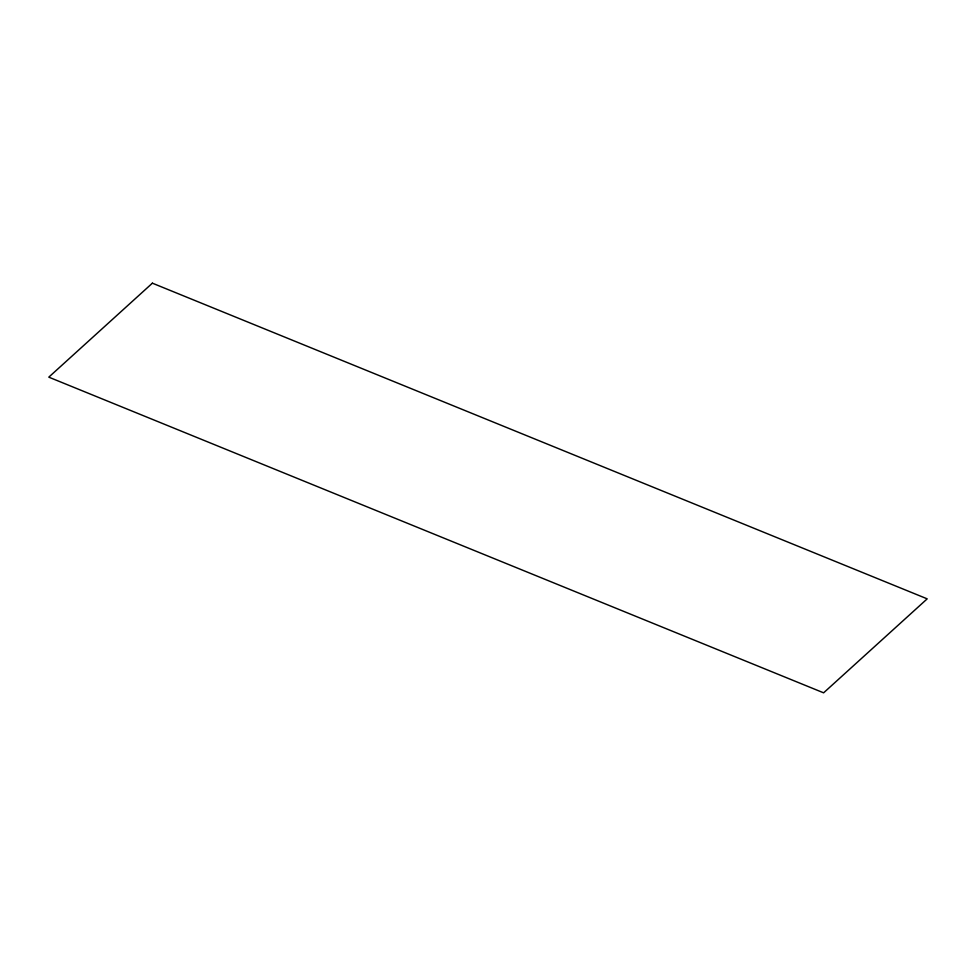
<?xml version="1.0" encoding="UTF-8"?>
<svg xmlns="http://www.w3.org/2000/svg" width="976" height="976" viewBox="0 0 976 976"><rect width="100%" height="100%" fill="white"/><g stroke="black" fill="none" stroke-linecap="round" stroke-linejoin="round"><path stroke-width="1.46" d="M152.39 283.174L48.8 377.151L823.61 692.826L927.2 598.849L152.39 283.174"/></g></svg>
